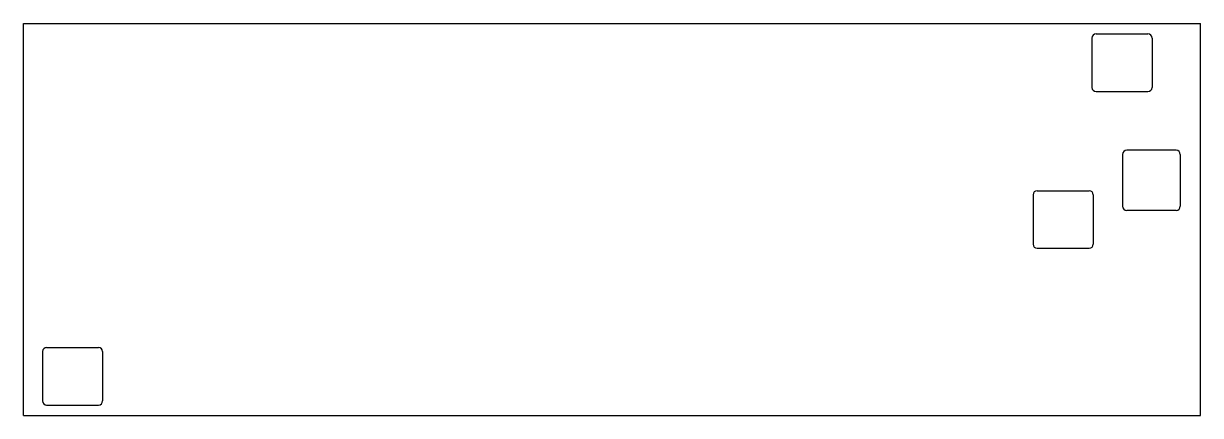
# Model space of a CAD drawing. Header units: millimetres. Extents: x 0 to 286, y -95 to 0.
import ezdxf

# ---------------------------------------------------------------- set-up
doc = ezdxf.new("R2010")
doc.units = ezdxf.units.MM

msp = doc.modelspace()

# ---------------------------------------------------------------- linework, layer by layer
for p, q in [((0, 0), (285.75, 0)), ((0, -95.25), (0, 0)), ((285.75, -95.25), (285.75, 0)), ((260.4, -2.525), (273, -2.525)), ((259.4, -3.525), (259.4, -15.525)), ((274, -3.525), (274, -15.525)), ((260.4, -16.525), (273, -16.525)), ((279.84375, -30.8), (267.84375, -30.8)), ((266.84375, -31.8), (266.84375, -44.4)), ((280.84375, -31.8), (280.84375, -44.4)), ((245.1125, -41.625), (245.1125, -53.625)), ((246.1125, -40.625), (258.7125, -40.625)), ((259.7125, -41.625), (259.7125, -53.625)), ((279.84375, -45.4), (267.84375, -45.4)), ((246.1125, -54.625), (258.7125, -54.625)), ((4.60625, -79.725), (4.60625, -91.725)), ((5.60625, -78.725), (18.20625, -78.725)), ((19.20625, -79.725), (19.20625, -91.725)), ((5.60625, -92.725), (18.20625, -92.725)), ((0, -95.25), (285.75, -95.25))]:
    msp.add_line(p, q)
for centre, start, end in [((260.4, -3.525), 90, 180), ((273, -3.525), 0, 90), ((260.4, -15.525), 180, 270), ((273, -15.525), 270, 0), ((267.84375, -31.8), 90, 180), ((279.84375, -31.8), 0, 90), ((246.1125, -41.625), 90, 180), ((258.7125, -41.625), 0, 90), ((267.84375, -44.4), 180, 270), ((279.84375, -44.4), 270, 0), ((246.1125, -53.625), 180, 270), ((258.7125, -53.625), 270, 0), ((5.60625, -79.725), 90, 180), ((18.20625, -79.725), 0, 90), ((5.60625, -91.725), 180, 270), ((18.20625, -91.725), 270, 0)]:
    msp.add_arc(centre, 1, start, end)

doc.saveas('drawing.dxf')
